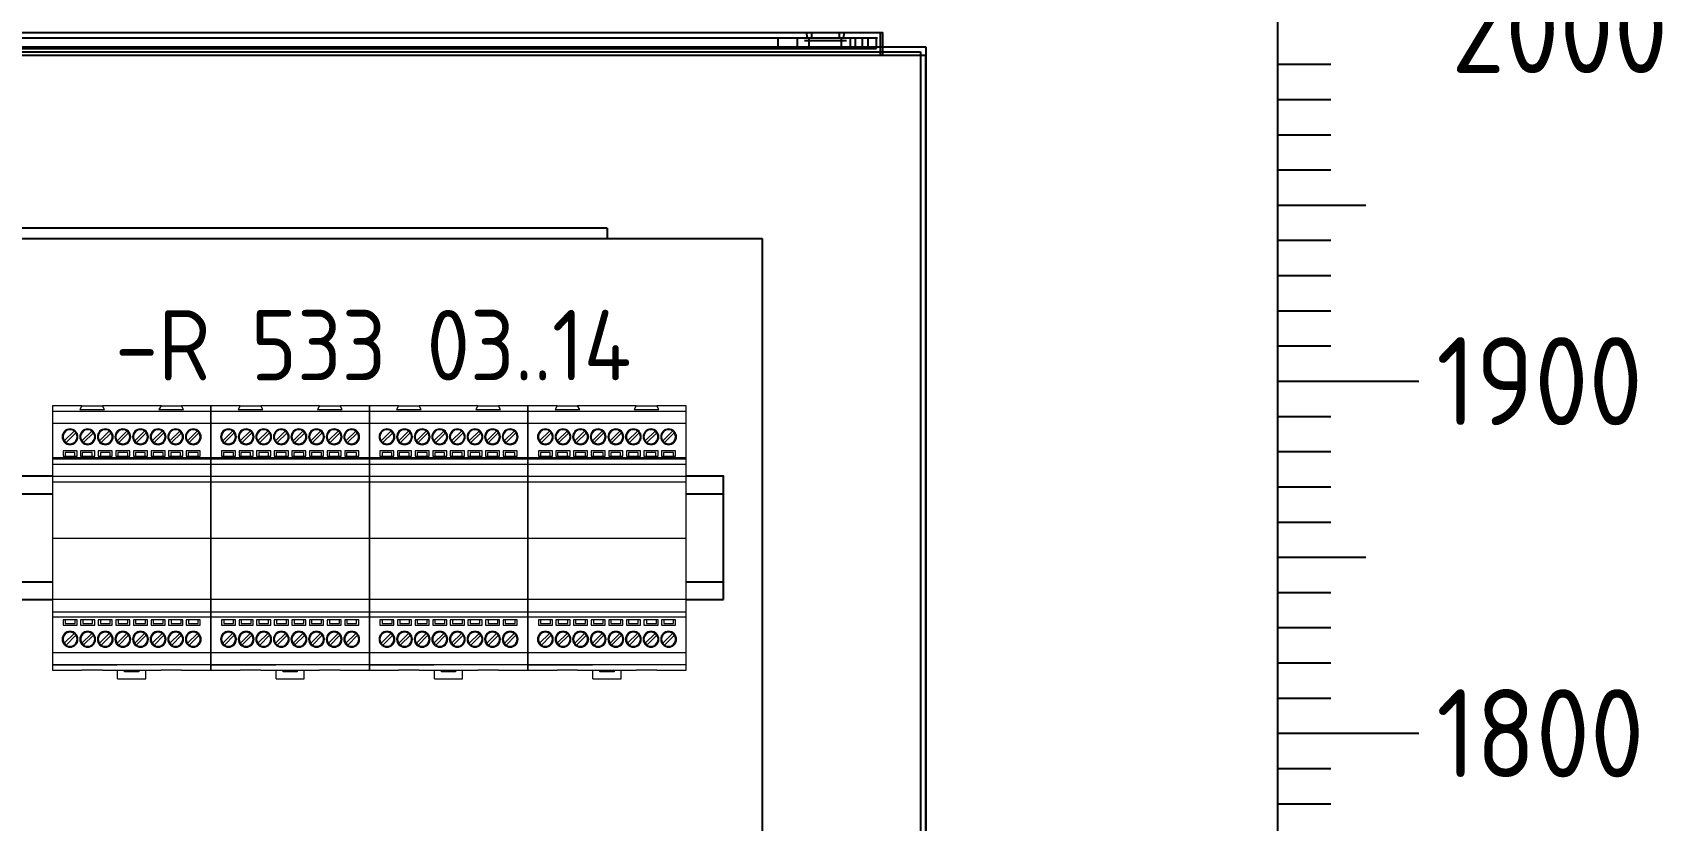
# Model space of a CAD drawing. Header units: millimetres. Extents: x 0 to 69574, y -5 to 41746.
# Drawn here: x 45974.3 to 46437.2, y 12544.2 to 12767.9 of the extents above; entities that cross this region are included whole.
import ezdxf
from ezdxf.enums import TextEntityAlignment as Align

# ---------------------------------------------------------------- set-up
doc = ezdxf.new("R2010")
doc.units = ezdxf.units.MM
doc.set_wipeout_variables(frame=1)
doc.layers.add('000-PI-Oprema', color=30, linetype='Continuous', lineweight=5)
for name, color, linetype in [('000-PI-ORMAR', 2, 'Continuous'), ('000-PI_TEXT', 7, 'Continuous'), ('004-PI-DIN Šina', 3, 'Continuous')]:
    doc.layers.add(name, color=color, linetype=linetype)
doc.styles.add('PI0', font='isocpeur.ttf', dxfattribs={"width": 0.9})

# ---------------------------------------------------------------- blocks, each defined once
blk = doc.blocks.new('*U468')
at = {"layer": '004-PI-DIN Šina'}
blk.add_lwpolyline([(280, -17.5), (280, 17.5), (0, 17.5), (0, -17.5)], close=True, dxfattribs=at)
for points in [[(0, 12.5), (280, 12.5)], [(0, -12.5), (280, -12.5)]]:
    blk.add_lwpolyline(points, dxfattribs=at)
blk = doc.blocks.new('montažnaa')
at = {"layer": '000-PI-ORMAR'}
for p, q in [((46823.64, 28812.4), (46612.64, 28812.4)), ((46568.64, 28809.4), (46867.64, 28809.4)), ((46867.64, 28809.4), (46867.64, 26919.4))]:
    blk.add_line(p, q, dxfattribs=at)
at = {"layer": '000-PI-ORMAR', "ltscale": 0.25}
blk.add_line((46823.64, 28812.4), (46823.64, 28809.4), dxfattribs=at)
blk = doc.blocks.new('Diode block- 8 - 2954882')
at = {"layer": '000-PI-Oprema'}
for p, q in [((38051.77, 30782.32), (38051.77, 30782.32)), ((38051.77, 30782.32), (38059.77, 30782.32)), ((38059.77, 30782.32), (38059.77, 30782.32))]:
    blk.add_line(p, q, dxfattribs=at)
blk.add_wipeout([(38033.27, 30859.82), (38078.27, 30859.82), (38078.27, 30784.82), (38033.27, 30784.82)]).dxf.layer = '000-PI-Oprema'
for p, q in [((38033.27, 30859.82), (38033.27, 30854.82)), ((38033.27, 30859.82), (38033.27, 30859.82)), ((38041.6, 30859.82), (38033.27, 30859.82)), ((38033.27, 30858.32), (38078.27, 30858.32)), ((38033.27, 30858.32), (38078.27, 30858.32)), ((38036.77, 30859.82), (38036.77, 30859.82)), ((38039.77, 30859.82), (38039.77, 30859.82)), ((38041.6, 30859.82), (38041.02, 30858.82)), ((38041.02, 30858.82), (38041.02, 30858.82)), ((38041.02, 30858.82), (38048.02, 30858.82)), ((38041.6, 30859.82), (38041.6, 30859.82)), ((38041.6, 30859.82), (38047.44, 30859.82)), ((38041.77, 30859.82), (38041.77, 30859.82)), ((38044.77, 30859.82), (38044.77, 30859.82)), ((38046.77, 30859.82), (38046.77, 30859.82)), ((38047.44, 30859.82), (38047.44, 30859.82)), ((38064.1, 30859.82), (38047.44, 30859.82)), ((38048.02, 30858.82), (38047.44, 30859.82)), ((38048.02, 30858.82), (38048.02, 30858.82)), ((38049.77, 30859.82), (38049.77, 30859.82)), ((38051.77, 30859.82), (38051.77, 30859.82)), ((38054.77, 30859.82), (38054.77, 30859.82)), ((38056.77, 30859.82), (38056.77, 30859.82)), ((38059.77, 30859.82), (38059.77, 30859.82)), ((38061.77, 30859.82), (38061.77, 30859.82)), ((38064.1, 30859.82), (38063.52, 30858.82)), ((38063.52, 30858.82), (38070.52, 30858.82)), ((38063.52, 30858.82), (38063.52, 30858.82)), ((38064.1, 30859.82), (38064.1, 30859.82)), ((38064.1, 30859.82), (38069.94, 30859.82)), ((38064.77, 30859.82), (38064.77, 30859.82)), ((38066.77, 30859.82), (38066.77, 30859.82)), ((38069.77, 30859.82), (38069.77, 30859.82)), ((38069.94, 30859.82), (38069.94, 30859.82)), ((38078.27, 30859.82), (38069.94, 30859.82)), ((38070.52, 30858.82), (38069.94, 30859.82)), ((38070.52, 30858.82), (38070.52, 30858.82)), ((38071.77, 30859.82), (38071.77, 30859.82)), ((38074.77, 30859.82), (38074.77, 30859.82)), ((38078.27, 30859.82), (38078.27, 30859.82)), ((38078.27, 30854.82), (38078.27, 30859.82)), ((38033.27, 30854.82), (38033.27, 30845.21)), ((38078.27, 30854.82), (38033.27, 30854.82)), ((38039.42, 30852.71), (38036.63, 30849.93)), ((38037.13, 30849.43), (38039.91, 30852.22)), ((38038.27, 30853.32), (38038.27, 30853.32)), ((38038.27, 30853.07), (38038.27, 30853.07)), ((38039.42, 30852.71), (38039.42, 30852.71)), ((38039.91, 30852.22), (38039.91, 30852.22)), ((38044.42, 30852.71), (38041.63, 30849.93)), ((38042.13, 30849.43), (38044.91, 30852.22)), ((38043.27, 30853.32), (38043.27, 30853.32)), ((38043.27, 30853.07), (38043.27, 30853.07)), ((38044.42, 30852.71), (38044.42, 30852.71)), ((38044.91, 30852.22), (38044.91, 30852.22)), ((38049.42, 30852.71), (38046.63, 30849.93)), ((38047.13, 30849.43), (38049.91, 30852.22)), ((38048.27, 30853.32), (38048.27, 30853.32)), ((38048.27, 30853.07), (38048.27, 30853.07)), ((38049.42, 30852.71), (38049.42, 30852.71)), ((38049.91, 30852.22), (38049.91, 30852.22)), ((38051.62, 30849.92), (38054.41, 30852.71)), ((38052.12, 30849.43), (38054.9, 30852.21)), ((38053.25, 30853.07), (38053.25, 30853.07)), ((38053.27, 30853.32), (38053.27, 30853.32)), ((38054.41, 30852.71), (38054.42, 30852.71)), ((38054.42, 30852.71), (38054.42, 30852.71)), ((38054.91, 30852.22), (38054.9, 30852.21)), ((38054.91, 30852.22), (38054.91, 30852.22)), ((38059.42, 30852.71), (38056.63, 30849.93)), ((38057.13, 30849.43), (38059.91, 30852.22)), ((38058.27, 30853.32), (38058.27, 30853.32)), ((38058.27, 30853.07), (38058.27, 30853.07)), ((38059.42, 30852.71), (38059.42, 30852.71)), ((38059.91, 30852.22), (38059.91, 30852.22)), ((38064.42, 30852.71), (38061.63, 30849.93)), ((38062.13, 30849.43), (38064.91, 30852.22)), ((38063.27, 30853.32), (38063.27, 30853.32)), ((38063.27, 30853.07), (38063.27, 30853.07)), ((38064.42, 30852.71), (38064.42, 30852.71)), ((38064.91, 30852.22), (38064.91, 30852.22)), ((38066.62, 30849.92), (38069.41, 30852.71)), ((38069.9, 30852.21), (38067.12, 30849.43)), ((38068.25, 30853.07), (38068.25, 30853.07)), ((38068.27, 30853.32), (38068.27, 30853.32)), ((38069.41, 30852.71), (38069.41, 30852.71)), ((38069.9, 30852.21), (38069.9, 30852.21)), ((38071.61, 30849.91), (38074.4, 30852.7)), ((38074.89, 30852.2), (38072.11, 30849.42)), ((38073.23, 30853.07), (38073.23, 30853.07)), ((38073.27, 30853.32), (38073.27, 30853.32)), ((38074.4, 30852.7), (38074.4, 30852.7)), ((38074.89, 30852.2), (38074.89, 30852.2)), ((38078.27, 30845.21), (38078.27, 30854.82)), ((38036.63, 30849.93), (38036.63, 30849.93)), ((38037.13, 30849.43), (38037.13, 30849.43)), ((38038.27, 30849.07), (38038.27, 30849.07)), ((38038.27, 30848.82), (38038.27, 30848.82)), ((38041.63, 30849.93), (38041.63, 30849.93)), ((38042.13, 30849.43), (38042.13, 30849.43)), ((38043.27, 30849.07), (38043.27, 30849.07)), ((38043.27, 30848.82), (38043.27, 30848.82)), ((38046.63, 30849.93), (38046.63, 30849.93)), ((38047.13, 30849.43), (38047.13, 30849.43)), ((38048.27, 30849.07), (38048.27, 30849.07)), ((38048.27, 30848.82), (38048.27, 30848.82)), ((38051.62, 30849.92), (38051.62, 30849.92)), ((38052.12, 30849.43), (38052.12, 30849.43)), ((38053.25, 30849.07), (38053.25, 30849.07)), ((38053.27, 30848.82), (38053.27, 30848.82)), ((38056.63, 30849.93), (38056.63, 30849.93)), ((38057.13, 30849.43), (38057.13, 30849.43)), ((38058.27, 30849.07), (38058.27, 30849.07)), ((38058.27, 30848.82), (38058.27, 30848.82)), ((38061.63, 30849.93), (38061.63, 30849.93)), ((38062.13, 30849.43), (38062.13, 30849.43)), ((38063.27, 30849.07), (38063.27, 30849.07)), ((38063.27, 30848.82), (38063.27, 30848.82)), ((38066.62, 30849.92), (38066.62, 30849.92)), ((38067.12, 30849.43), (38067.12, 30849.43)), ((38068.25, 30849.07), (38068.25, 30849.07)), ((38068.27, 30848.82), (38068.27, 30848.82)), ((38071.61, 30849.91), (38071.61, 30849.91)), ((38072.11, 30849.42), (38072.11, 30849.42)), ((38073.23, 30849.07), (38073.23, 30849.07)), ((38073.27, 30848.82), (38073.27, 30848.82)), ((38033.27, 30845.21), (38033.27, 30844.82)), ((38033.27, 30845.21), (38078.27, 30845.21)), ((38033.27, 30844.82), (38033.27, 30844.82)), ((38033.27, 30844.82), (38033.27, 30843.32)), ((38033.27, 30844.82), (38078.27, 30844.82)), ((38033.27, 30843.32), (38033.27, 30801.32)), ((38033.27, 30843.32), (38033.27, 30843.32)), ((38033.27, 30843.32), (38078.27, 30843.32)), ((38036.27, 30847.07), (38036.27, 30845.57)), ((38040.27, 30847.07), (38036.27, 30847.07)), ((38036.27, 30847.07), (38036.27, 30847.07)), ((38036.27, 30845.57), (38040.27, 30845.57)), ((38036.27, 30845.57), (38036.27, 30845.57)), ((38036.87, 30846.57), (38036.87, 30845.57)), ((38039.67, 30846.57), (38036.87, 30846.57)), ((38036.87, 30846.57), (38036.87, 30846.57)), ((38036.87, 30845.57), (38036.87, 30845.57)), ((38039.67, 30845.57), (38039.67, 30846.57)), ((38039.67, 30846.57), (38039.67, 30846.57)), ((38039.67, 30845.57), (38039.67, 30845.57)), ((38040.27, 30845.57), (38040.27, 30847.07)), ((38040.27, 30847.07), (38040.27, 30847.07)), ((38040.27, 30845.57), (38040.27, 30845.57)), ((38041.27, 30847.07), (38041.27, 30845.57)), ((38045.27, 30847.07), (38041.27, 30847.07)), ((38041.27, 30847.07), (38041.27, 30847.07)), ((38041.27, 30845.57), (38045.27, 30845.57)), ((38041.27, 30845.57), (38041.27, 30845.57)), ((38041.74, 30846.57), (38041.74, 30845.57)), ((38044.54, 30846.57), (38041.74, 30846.57)), ((38041.74, 30846.57), (38041.74, 30846.57)), ((38041.74, 30845.57), (38041.74, 30845.57)), ((38044.54, 30845.57), (38044.54, 30846.57)), ((38044.54, 30846.57), (38044.54, 30846.57)), ((38044.54, 30845.57), (38044.54, 30845.57)), ((38045.27, 30845.57), (38045.27, 30847.07)), ((38045.27, 30847.07), (38045.27, 30847.07)), ((38045.27, 30845.57), (38045.27, 30845.57)), ((38050.27, 30847.07), (38046.27, 30847.07)), ((38046.27, 30847.07), (38046.27, 30845.57)), ((38046.27, 30847.07), (38046.27, 30847.07)), ((38046.27, 30845.57), (38050.27, 30845.57)), ((38046.27, 30845.57), (38046.27, 30845.57)), ((38046.87, 30846.57), (38046.87, 30845.57)), ((38049.67, 30846.57), (38046.87, 30846.57)), ((38046.87, 30846.57), (38046.87, 30846.57)), ((38046.87, 30845.57), (38046.87, 30845.57)), ((38049.67, 30845.57), (38049.67, 30846.57)), ((38049.67, 30846.57), (38049.67, 30846.57)), ((38049.67, 30845.57), (38049.67, 30845.57)), ((38050.27, 30845.57), (38050.27, 30847.07)), ((38050.27, 30847.07), (38050.27, 30847.07)), ((38050.27, 30845.57), (38050.27, 30845.57)), ((38051.27, 30847.07), (38051.27, 30845.57)), ((38055.27, 30847.07), (38051.27, 30847.07)), ((38051.27, 30847.07), (38051.27, 30847.07)), ((38051.27, 30845.57), (38055.27, 30845.57)), ((38051.27, 30845.57), (38051.27, 30845.57)), ((38051.85, 30846.57), (38051.85, 30845.57)), ((38054.65, 30846.57), (38051.85, 30846.57)), ((38051.85, 30846.57), (38051.85, 30846.57)), ((38051.85, 30845.57), (38051.85, 30845.57)), ((38054.65, 30845.57), (38054.65, 30846.57)), ((38054.65, 30846.57), (38054.65, 30846.57)), ((38054.65, 30845.57), (38054.65, 30845.57)), ((38055.27, 30845.57), (38055.27, 30847.07)), ((38055.27, 30847.07), (38055.27, 30847.07)), ((38055.27, 30845.57), (38055.27, 30845.57)), ((38060.27, 30847.07), (38056.27, 30847.07)), ((38056.27, 30847.07), (38056.27, 30845.57)), ((38056.27, 30847.07), (38056.27, 30847.07)), ((38056.27, 30845.57), (38060.27, 30845.57)), ((38056.27, 30845.57), (38056.27, 30845.57)), ((38056.83, 30846.57), (38056.83, 30845.57)), ((38059.63, 30846.57), (38056.83, 30846.57)), ((38056.83, 30846.57), (38056.83, 30846.57)), ((38056.83, 30845.57), (38056.83, 30845.57)), ((38059.63, 30845.57), (38059.63, 30846.57)), ((38059.63, 30846.57), (38059.63, 30846.57)), ((38059.63, 30845.57), (38059.63, 30845.57)), ((38060.27, 30845.57), (38060.27, 30847.07)), ((38060.27, 30847.07), (38060.27, 30847.07)), ((38060.27, 30845.57), (38060.27, 30845.57)), ((38061.27, 30847.07), (38061.27, 30845.57)), ((38065.27, 30847.07), (38061.27, 30847.07)), ((38061.27, 30847.07), (38061.27, 30847.07)), ((38061.27, 30845.57), (38065.27, 30845.57)), ((38061.27, 30845.57), (38061.27, 30845.57)), ((38061.87, 30846.57), (38061.87, 30845.57)), ((38064.67, 30846.57), (38061.87, 30846.57)), ((38061.87, 30846.57), (38061.87, 30846.57)), ((38061.87, 30845.57), (38061.87, 30845.57)), ((38064.67, 30845.57), (38064.67, 30846.57)), ((38064.67, 30846.57), (38064.67, 30846.57)), ((38064.67, 30845.57), (38064.67, 30845.57)), ((38065.27, 30845.57), (38065.27, 30847.07)), ((38065.27, 30847.07), (38065.27, 30847.07)), ((38065.27, 30845.57), (38065.27, 30845.57)), ((38066.27, 30847.07), (38066.27, 30845.57)), ((38070.27, 30847.07), (38066.27, 30847.07)), ((38066.27, 30847.07), (38066.27, 30847.07)), ((38066.27, 30845.57), (38070.27, 30845.57)), ((38066.27, 30845.57), (38066.27, 30845.57)), ((38066.85, 30846.57), (38066.85, 30845.57)), ((38069.65, 30846.57), (38066.85, 30846.57)), ((38066.85, 30846.57), (38066.85, 30846.57)), ((38066.85, 30845.57), (38066.85, 30845.57)), ((38069.65, 30845.57), (38069.65, 30846.57)), ((38069.65, 30846.57), (38069.65, 30846.57)), ((38069.65, 30845.57), (38069.65, 30845.57)), ((38070.27, 30845.57), (38070.27, 30847.07)), ((38070.27, 30847.07), (38070.27, 30847.07)), ((38070.27, 30845.57), (38070.27, 30845.57)), ((38071.27, 30847.07), (38071.27, 30845.57)), ((38075.27, 30847.07), (38071.27, 30847.07)), ((38071.27, 30847.07), (38071.27, 30847.07)), ((38071.27, 30845.57), (38075.27, 30845.57)), ((38071.27, 30845.57), (38071.27, 30845.57)), ((38071.83, 30846.57), (38071.83, 30845.57)), ((38074.63, 30846.57), (38071.83, 30846.57)), ((38071.83, 30846.57), (38071.83, 30846.57)), ((38071.83, 30845.57), (38071.83, 30845.57)), ((38074.63, 30845.57), (38074.63, 30846.57)), ((38074.63, 30846.57), (38074.63, 30846.57)), ((38074.63, 30845.57), (38074.63, 30845.57)), ((38075.27, 30845.57), (38075.27, 30847.07)), ((38075.27, 30847.07), (38075.27, 30847.07)), ((38075.27, 30845.57), (38075.27, 30845.57)), ((38078.27, 30844.82), (38078.27, 30845.21)), ((38078.27, 30843.32), (38078.27, 30844.82)), ((38078.27, 30844.82), (38078.27, 30844.82)), ((38078.27, 30843.32), (38078.27, 30843.32)), ((38078.27, 30801.32), (38078.27, 30843.32)), ((38033.27, 30839.82), (38033.27, 30839.82)), ((38078.27, 30839.82), (38033.27, 30839.82)), ((38078.27, 30839.82), (38033.27, 30839.82)), ((38033.27, 30838.32), (38033.27, 30838.32)), ((38033.27, 30838.32), (38078.27, 30838.32)), ((38078.27, 30839.82), (38078.27, 30839.82)), ((38078.27, 30838.32), (38078.27, 30838.32)), ((38033.27, 30822.32), (38078.27, 30822.32)), ((38033.27, 30804.82), (38033.27, 30804.82)), ((38078.27, 30804.82), (38033.27, 30804.82)), ((38033.27, 30801.32), (38033.27, 30799.82)), ((38033.27, 30801.32), (38033.27, 30801.32)), ((38033.27, 30801.32), (38078.27, 30801.32)), ((38078.27, 30804.82), (38078.27, 30804.82)), ((38078.27, 30799.82), (38078.27, 30801.32)), ((38078.27, 30801.32), (38078.27, 30801.32)), ((38033.27, 30799.82), (38033.27, 30789.82)), ((38033.27, 30799.82), (38033.27, 30799.82)), ((38078.27, 30799.82), (38033.27, 30799.82)), ((38040.27, 30799.07), (38036.27, 30799.07)), ((38036.27, 30799.07), (38036.27, 30797.57)), ((38036.27, 30799.07), (38036.27, 30799.07)), ((38036.27, 30797.57), (38040.27, 30797.57)), ((38036.27, 30797.57), (38036.27, 30797.57)), ((38036.91, 30799.07), (38036.91, 30798.07)), ((38036.91, 30799.07), (38036.91, 30799.07)), ((38036.91, 30798.07), (38039.71, 30798.07)), ((38036.91, 30798.07), (38036.91, 30798.07)), ((38039.71, 30798.07), (38039.71, 30799.07)), ((38039.71, 30799.07), (38039.71, 30799.07)), ((38039.71, 30798.07), (38039.71, 30798.07)), ((38040.27, 30797.57), (38040.27, 30799.07)), ((38040.27, 30799.07), (38040.27, 30799.07)), ((38040.27, 30797.57), (38040.27, 30797.57)), ((38041.27, 30799.07), (38041.27, 30797.57)), ((38045.27, 30799.07), (38041.27, 30799.07)), ((38041.27, 30799.07), (38041.27, 30799.07)), ((38041.27, 30797.57), (38045.27, 30797.57)), ((38041.27, 30797.57), (38041.27, 30797.57)), ((38041.89, 30799.07), (38041.89, 30798.07)), ((38041.89, 30799.07), (38041.89, 30799.07)), ((38041.89, 30798.07), (38044.69, 30798.07)), ((38041.89, 30798.07), (38041.89, 30798.07)), ((38044.69, 30798.07), (38044.69, 30799.07)), ((38044.69, 30799.07), (38044.69, 30799.07)), ((38044.69, 30798.07), (38044.69, 30798.07)), ((38045.27, 30797.57), (38045.27, 30799.07)), ((38045.27, 30799.07), (38045.27, 30799.07)), ((38045.27, 30797.57), (38045.27, 30797.57)), ((38046.27, 30799.07), (38046.27, 30797.57)), ((38050.27, 30799.07), (38046.27, 30799.07)), ((38046.27, 30799.07), (38046.27, 30799.07)), ((38046.27, 30797.57), (38050.27, 30797.57)), ((38046.27, 30797.57), (38046.27, 30797.57)), ((38046.87, 30799.07), (38046.87, 30798.07)), ((38046.87, 30799.07), (38046.87, 30799.07)), ((38046.87, 30798.07), (38049.67, 30798.07)), ((38046.87, 30798.07), (38046.87, 30798.07)), ((38049.67, 30798.07), (38049.67, 30799.07)), ((38049.67, 30799.07), (38049.67, 30799.07)), ((38049.67, 30798.07), (38049.67, 30798.07)), ((38050.27, 30797.57), (38050.27, 30799.07)), ((38050.27, 30799.07), (38050.27, 30799.07)), ((38050.27, 30797.57), (38050.27, 30797.57)), ((38055.27, 30799.07), (38051.27, 30799.07)), ((38051.27, 30799.07), (38051.27, 30797.57)), ((38051.27, 30799.07), (38051.27, 30799.07)), ((38051.27, 30797.57), (38055.27, 30797.57)), ((38051.27, 30797.57), (38051.27, 30797.57)), ((38051.91, 30799.07), (38051.91, 30798.07)), ((38051.91, 30799.07), (38051.91, 30799.07)), ((38051.91, 30798.07), (38054.71, 30798.07)), ((38051.91, 30798.07), (38051.91, 30798.07)), ((38054.71, 30798.07), (38054.71, 30799.07)), ((38054.71, 30799.07), (38054.71, 30799.07)), ((38054.71, 30798.07), (38054.71, 30798.07)), ((38055.27, 30797.57), (38055.27, 30799.07)), ((38055.27, 30799.07), (38055.27, 30799.07)), ((38055.27, 30797.57), (38055.27, 30797.57)), ((38056.27, 30799.07), (38056.27, 30797.57)), ((38060.27, 30799.07), (38056.27, 30799.07)), ((38056.27, 30799.07), (38056.27, 30799.07)), ((38056.27, 30797.57), (38060.27, 30797.57)), ((38056.27, 30797.57), (38056.27, 30797.57)), ((38056.89, 30799.07), (38056.89, 30798.07)), ((38056.89, 30799.07), (38056.89, 30799.07)), ((38056.89, 30798.07), (38059.69, 30798.07)), ((38056.89, 30798.07), (38056.89, 30798.07)), ((38059.69, 30798.07), (38059.69, 30799.07)), ((38059.69, 30799.07), (38059.69, 30799.07)), ((38059.69, 30798.07), (38059.69, 30798.07)), ((38060.27, 30797.57), (38060.27, 30799.07)), ((38060.27, 30799.07), (38060.27, 30799.07)), ((38060.27, 30797.57), (38060.27, 30797.57)), ((38061.27, 30799.07), (38061.27, 30797.57)), ((38065.27, 30799.07), (38061.27, 30799.07)), ((38061.27, 30799.07), (38061.27, 30799.07)), ((38061.27, 30797.57), (38065.27, 30797.57)), ((38061.27, 30797.57), (38061.27, 30797.57)), ((38061.87, 30799.07), (38061.87, 30798.07)), ((38061.87, 30799.07), (38061.87, 30799.07)), ((38061.87, 30798.07), (38064.67, 30798.07)), ((38061.87, 30798.07), (38061.87, 30798.07)), ((38064.67, 30798.07), (38064.67, 30799.07)), ((38064.67, 30799.07), (38064.67, 30799.07)), ((38064.67, 30798.07), (38064.67, 30798.07)), ((38065.27, 30797.57), (38065.27, 30799.07)), ((38065.27, 30799.07), (38065.27, 30799.07)), ((38065.27, 30797.57), (38065.27, 30797.57)), ((38066.27, 30799.07), (38066.27, 30797.57)), ((38070.27, 30799.07), (38066.27, 30799.07)), ((38066.27, 30799.07), (38066.27, 30799.07)), ((38066.27, 30797.57), (38070.27, 30797.57)), ((38066.27, 30797.57), (38066.27, 30797.57)), ((38067, 30799.07), (38067, 30798.07)), ((38067, 30799.07), (38067, 30799.07)), ((38067, 30798.07), (38069.8, 30798.07)), ((38067, 30798.07), (38067, 30798.07)), ((38069.8, 30798.07), (38069.8, 30799.07)), ((38069.8, 30799.07), (38069.8, 30799.07)), ((38069.8, 30798.07), (38069.8, 30798.07)), ((38070.27, 30797.57), (38070.27, 30799.07)), ((38070.27, 30799.07), (38070.27, 30799.07)), ((38070.27, 30797.57), (38070.27, 30797.57)), ((38071.27, 30799.07), (38071.27, 30797.57)), ((38075.27, 30799.07), (38071.27, 30799.07)), ((38071.27, 30799.07), (38071.27, 30799.07)), ((38071.27, 30797.57), (38075.27, 30797.57)), ((38071.27, 30797.57), (38071.27, 30797.57)), ((38071.87, 30799.07), (38071.87, 30798.07)), ((38071.87, 30799.07), (38071.87, 30799.07)), ((38071.87, 30798.07), (38074.67, 30798.07)), ((38071.87, 30798.07), (38071.87, 30798.07)), ((38074.67, 30798.07), (38074.67, 30799.07)), ((38074.67, 30799.07), (38074.67, 30799.07)), ((38074.67, 30798.07), (38074.67, 30798.07)), ((38075.27, 30797.57), (38075.27, 30799.07)), ((38075.27, 30799.07), (38075.27, 30799.07)), ((38075.27, 30797.57), (38075.27, 30797.57)), ((38078.27, 30789.82), (38078.27, 30799.82)), ((38078.27, 30799.82), (38078.27, 30799.82)), ((38039.42, 30795.21), (38036.63, 30792.43)), ((38036.63, 30792.43), (38036.63, 30792.43)), ((38037.13, 30791.93), (38039.91, 30794.72)), ((38037.13, 30791.93), (38037.13, 30791.93)), ((38038.27, 30795.82), (38038.27, 30795.82)), ((38038.27, 30795.57), (38038.27, 30795.57)), ((38039.42, 30795.21), (38039.42, 30795.21)), ((38039.91, 30794.72), (38039.91, 30794.72)), ((38041.64, 30792.44), (38044.42, 30795.22)), ((38041.64, 30792.44), (38041.64, 30792.44)), ((38044.92, 30794.73), (38042.13, 30791.94)), ((38042.13, 30791.94), (38042.13, 30791.94)), ((38043.27, 30795.82), (38043.27, 30795.82)), ((38043.29, 30795.57), (38043.29, 30795.57)), ((38044.42, 30795.22), (38044.42, 30795.22)), ((38044.92, 30794.73), (38044.92, 30794.73)), ((38049.42, 30795.21), (38046.63, 30792.43)), ((38046.63, 30792.43), (38046.63, 30792.43)), ((38047.13, 30791.93), (38049.91, 30794.72)), ((38047.13, 30791.93), (38047.13, 30791.93)), ((38048.27, 30795.82), (38048.27, 30795.82)), ((38048.27, 30795.57), (38048.27, 30795.57)), ((38049.42, 30795.21), (38049.42, 30795.21)), ((38049.91, 30794.72), (38049.91, 30794.72)), ((38054.42, 30795.21), (38051.63, 30792.43)), ((38051.63, 30792.43), (38051.63, 30792.43)), ((38052.13, 30791.93), (38054.91, 30794.72)), ((38052.13, 30791.93), (38052.13, 30791.93)), ((38053.27, 30795.82), (38053.27, 30795.82)), ((38053.27, 30795.57), (38053.27, 30795.57)), ((38054.42, 30795.21), (38054.42, 30795.21)), ((38054.91, 30794.72), (38054.91, 30794.72)), ((38056.64, 30792.44), (38059.42, 30795.22)), ((38056.64, 30792.44), (38056.64, 30792.44)), ((38059.92, 30794.73), (38057.13, 30791.94)), ((38057.13, 30791.94), (38057.13, 30791.94)), ((38058.27, 30795.82), (38058.27, 30795.82)), ((38058.29, 30795.57), (38058.29, 30795.57)), ((38059.42, 30795.22), (38059.42, 30795.22)), ((38059.92, 30794.73), (38059.92, 30794.73)), ((38064.42, 30795.21), (38061.63, 30792.43)), ((38061.63, 30792.43), (38061.63, 30792.43)), ((38062.13, 30791.93), (38064.91, 30794.72)), ((38062.13, 30791.93), (38062.13, 30791.93)), ((38063.27, 30795.82), (38063.27, 30795.82)), ((38063.27, 30795.57), (38063.27, 30795.57)), ((38064.42, 30795.21), (38064.42, 30795.21)), ((38064.91, 30794.72), (38064.91, 30794.72)), ((38069.42, 30795.21), (38066.63, 30792.43)), ((38066.63, 30792.43), (38066.63, 30792.43)), ((38067.13, 30791.93), (38069.91, 30794.72)), ((38067.13, 30791.93), (38067.13, 30791.93)), ((38068.27, 30795.82), (38068.27, 30795.82)), ((38068.27, 30795.57), (38068.27, 30795.57)), ((38069.42, 30795.21), (38069.42, 30795.21)), ((38069.91, 30794.72), (38069.91, 30794.72)), ((38074.42, 30795.21), (38071.63, 30792.43)), ((38071.63, 30792.43), (38071.63, 30792.43)), ((38072.13, 30791.93), (38074.91, 30794.72)), ((38072.13, 30791.93), (38072.13, 30791.93)), ((38073.27, 30795.82), (38073.27, 30795.82)), ((38073.27, 30795.57), (38073.27, 30795.57)), ((38074.42, 30795.21), (38074.42, 30795.21)), ((38074.91, 30794.72), (38074.91, 30794.72)), ((38033.27, 30789.82), (38033.27, 30784.82)), ((38033.27, 30789.82), (38078.27, 30789.82)), ((38038.27, 30791.57), (38038.27, 30791.57)), ((38038.27, 30791.32), (38038.27, 30791.32)), ((38043.27, 30791.32), (38043.27, 30791.32)), ((38043.29, 30791.57), (38043.29, 30791.57)), ((38048.27, 30791.57), (38048.27, 30791.57)), ((38048.27, 30791.32), (38048.27, 30791.32)), ((38053.27, 30791.57), (38053.27, 30791.57)), ((38053.27, 30791.32), (38053.27, 30791.32)), ((38058.27, 30791.32), (38058.27, 30791.32)), ((38058.29, 30791.57), (38058.29, 30791.57)), ((38063.27, 30791.57), (38063.27, 30791.57)), ((38063.27, 30791.32), (38063.27, 30791.32)), ((38068.27, 30791.57), (38068.27, 30791.57)), ((38068.27, 30791.32), (38068.27, 30791.32)), ((38073.27, 30791.57), (38073.27, 30791.57)), ((38073.27, 30791.32), (38073.27, 30791.32)), ((38078.27, 30784.82), (38078.27, 30789.82)), ((38051.67, 30786.32), (38033.27, 30786.32)), ((38033.27, 30786.32), (38051.67, 30786.32)), ((38033.27, 30784.82), (38033.27, 30784.82)), ((38033.27, 30784.82), (38041.6, 30784.82)), ((38036.77, 30784.82), (38036.77, 30784.82)), ((38039.77, 30784.82), (38039.77, 30784.82)), ((38047.44, 30784.82), (38041.6, 30784.82)), ((38041.6, 30784.82), (38041.6, 30784.82)), ((38041.77, 30784.82), (38041.77, 30784.82)), ((38044.77, 30784.82), (38044.77, 30784.82)), ((38046.77, 30784.82), (38046.77, 30784.82)), ((38047.44, 30784.82), (38064.1, 30784.82)), ((38047.44, 30784.82), (38047.44, 30784.82)), ((38049.77, 30784.82), (38049.77, 30784.82)), ((38078.27, 30786.32), (38051.67, 30786.32)), ((38051.67, 30784.82), (38051.67, 30784.82)), ((38051.77, 30784.82), (38051.77, 30784.82)), ((38051.77, 30782.32), (38051.77, 30784.82)), ((38053.77, 30784.32), (38053.77, 30784.82)), ((38057.77, 30784.32), (38053.77, 30784.32)), ((38053.77, 30784.32), (38053.77, 30784.32)), ((38054.77, 30784.82), (38054.77, 30784.82)), ((38056.77, 30784.82), (38056.77, 30784.82)), ((38057.77, 30784.82), (38057.77, 30784.32)), ((38057.77, 30784.32), (38057.77, 30784.32)), ((38059.77, 30784.82), (38059.77, 30784.82)), ((38059.77, 30782.32), (38059.77, 30784.82)), ((38078.27, 30786.32), (38059.87, 30786.32)), ((38059.87, 30784.82), (38059.87, 30784.82)), ((38061.77, 30784.82), (38061.77, 30784.82)), ((38069.94, 30784.82), (38064.1, 30784.82)), ((38064.1, 30784.82), (38064.1, 30784.82)), ((38064.77, 30784.82), (38064.77, 30784.82)), ((38066.77, 30784.82), (38066.77, 30784.82)), ((38069.77, 30784.82), (38069.77, 30784.82)), ((38069.94, 30784.82), (38078.27, 30784.82)), ((38069.94, 30784.82), (38069.94, 30784.82)), ((38071.77, 30784.82), (38071.77, 30784.82)), ((38074.77, 30784.82), (38074.77, 30784.82)), ((38078.27, 30784.82), (38078.27, 30784.82))]:
    blk.add_line(p, q, dxfattribs=at)
for centre, radius, start, end in [((38038.27, 30851.07), 2.25, 90, 270), ((38038.27, 30851.07), 2, 90, 270), ((38038.27, 30851.07), 2.25, 270, 90), ((38038.27, 30851.07), 2, 270, 90), ((38043.27, 30851.07), 2.25, 90, 270), ((38043.27, 30851.07), 2, 90, 270), ((38043.27, 30851.07), 2.25, 270, 90), ((38043.27, 30851.07), 2, 270, 90), ((38048.27, 30851.07), 2.25, 90, 270), ((38048.27, 30851.07), 2, 90, 270), ((38048.27, 30851.07), 2.25, 270, 90), ((38048.27, 30851.07), 2, 270, 90), ((38053.27, 30851.07), 2.25, 90, 270), ((38053.25, 30851.07), 2, 90, 270), ((38053.25, 30851.07), 2, 270, 90), ((38053.27, 30851.07), 2.25, 270, 90), ((38053.27, 30851.07), 2, 34.9214, 55.0787), ((38058.27, 30851.07), 2.25, 90, 270), ((38058.27, 30851.07), 2, 90, 270), ((38058.27, 30851.07), 2.25, 270, 90), ((38058.27, 30851.07), 2, 270, 90), ((38063.27, 30851.07), 2.25, 90, 270), ((38063.27, 30851.07), 2, 90, 270), ((38063.27, 30851.07), 2.25, 270, 90), ((38063.27, 30851.07), 2, 270, 90), ((38068.27, 30851.07), 2.25, 90, 270), ((38068.25, 30851.07), 2, 90, 270), ((38068.25, 30851.07), 2, 270, 90), ((38068.27, 30851.07), 2.25, 270, 90), ((38073.27, 30851.07), 2.25, 90, 270), ((38073.23, 30851.07), 2, 90, 270), ((38073.23, 30851.07), 2, 270, 90), ((38073.27, 30851.07), 2.25, 270, 90), ((38038.27, 30793.57), 2.25, 90, 270), ((38038.27, 30793.57), 2, 90, 270), ((38038.27, 30793.57), 2.25, 270, 90), ((38038.27, 30793.57), 2, 270, 90), ((38043.27, 30793.57), 2.25, 90, 270), ((38043.29, 30793.57), 2, 90, 270), ((38043.27, 30793.57), 2.25, 270, 90), ((38043.29, 30793.57), 2, 270, 90), ((38048.27, 30793.57), 2.25, 90, 270), ((38048.27, 30793.57), 2, 90, 270), ((38048.27, 30793.57), 2.25, 270, 90), ((38048.27, 30793.57), 2, 270, 90), ((38053.27, 30793.57), 2.25, 90, 270), ((38053.27, 30793.57), 2, 90, 270), ((38053.27, 30793.57), 2.25, 270, 90), ((38053.27, 30793.57), 2, 270, 90), ((38058.27, 30793.57), 2.25, 90, 270), ((38058.29, 30793.57), 2, 90, 270), ((38058.27, 30793.57), 2.25, 270, 90), ((38058.29, 30793.57), 2, 270, 90), ((38063.27, 30793.57), 2.25, 90, 270), ((38063.27, 30793.57), 2, 90, 270), ((38063.27, 30793.57), 2.25, 270, 90), ((38063.27, 30793.57), 2, 270, 90), ((38068.27, 30793.57), 2.25, 90, 270), ((38068.27, 30793.57), 2, 90, 270), ((38068.27, 30793.57), 2.25, 270, 90), ((38068.27, 30793.57), 2, 270, 90), ((38073.27, 30793.57), 2.25, 90, 270), ((38073.27, 30793.57), 2, 90, 270), ((38073.27, 30793.57), 2.25, 270, 90), ((38073.27, 30793.57), 2, 270, 90)]:
    blk.add_arc(centre, radius, start, end, dxfattribs=at)
blk = doc.blocks.new('skala_2300')
for p, q in [((0, 1400), (0, 2300)), ((0, 1990), (15, 1990)), ((0, 1980), (15, 1980)), ((0, 1970), (15, 1970)), ((0, 1960), (15, 1960)), ((0, 1950), (25, 1950)), ((0, 1940), (15, 1940)), ((0, 1930), (15, 1930)), ((0, 1920), (15, 1920)), ((0, 1910), (15, 1910)), ((0, 1900), (40, 1900)), ((0, 1890), (15, 1890)), ((0, 1880), (15, 1880)), ((0, 1870), (15, 1870)), ((0, 1860), (15, 1860)), ((0, 1850), (25, 1850)), ((0, 1840), (15, 1840)), ((0, 1830), (15, 1830)), ((0, 1820), (15, 1820)), ((0, 1810), (15, 1810)), ((0, 1800), (40, 1800)), ((0, 1790), (15, 1790)), ((0, 1780), (15, 1780))]:
    blk.add_line(p, q)
at = {"style": 'PI0', "width": 0.9}
for s, p in [('2000', (49.19, 2000)), ('1900', (44.97, 1900)), ('1800', (44.97, 1800))]:
    blk.add_text(s, height=25, dxfattribs=at).set_placement(p, align=Align.MIDDLE_LEFT)

msp = doc.modelspace()

# ---------------------------------------------------------------- linework, layer by layer
at = {"layer": '000-PI-ORMAR'}
for p, q in [((45848.233, 12767.904), (46215.733, 12767.904)), ((46194.382, 12766.404), (46194.076, 12767.904)), ((46194.382, 12766.404), (46194.076, 12767.904)), ((46195.483, 12767.904), (46195.483, 12766.404)), ((46203.483, 12766.404), (46203.483, 12767.904)), ((46204.583, 12766.404), (46204.89, 12767.904)), ((46204.583, 12766.404), (46204.89, 12767.904)), ((46214.983, 12767.904), (46214.983, 12761.904)), ((46215.733, 12761.404), (46215.733, 12767.904)), ((45848.233, 12763.904), (46215.733, 12763.904)), ((45848.233, 12762.404), (46215.733, 12762.404)), ((45849.733, 12766.404), (46214.233, 12766.404)), ((45849.983, 12763.404), (46213.983, 12763.404)), ((46186.066, 12763.404), (46186.066, 12766.404)), ((46191.542, 12763.404), (46191.542, 12766.404)), ((46205.483, 12765.554), (46193.483, 12765.554)), ((46205.483, 12765.554), (46193.483, 12765.554)), ((46194.828, 12763.404), (46194.828, 12766.404)), ((46203.983, 12763.404), (46203.983, 12766.404)), ((46206.595, 12763.404), (46206.595, 12766.404)), ((46207.983, 12763.404), (46207.983, 12766.404)), ((46209.983, 12763.404), (46209.983, 12766.404)), ((46211.615, 12763.404), (46211.615, 12766.404)), ((46213.983, 12763.404), (46213.983, 12766.404)), ((46215.733, 12763.904), (46227.983, 12763.904)), ((46215.733, 12762.404), (46226.483, 12762.404)), ((46226.483, 12762.404), (46226.483, 12761.404)), ((46227.983, 12763.904), (46227.983, 12761.404)), ((46191.483, 12761.404), (45258.483, 12761.404)), ((46227.995, 12761.404), (45835.995, 12761.404)), ((46214.983, 12761.404), (46191.483, 12761.404)), ((46214.983, 12761.904), (46214.983, 12761.404)), ((46226.483, 12761.404), (46226.483, 10776.904)), ((46227.983, 12761.404), (46227.983, 10776.904)), ((46227.995, 10776.904), (46227.995, 12761.404))]:
    msp.add_line(p, q, dxfattribs=at)

# ---------------------------------------------------------------- block references
for name, p in [('skala_2300', (46327.983, 10768.904)), ('*U468', (45890.52, 12624.404))]:
    msp.add_blockref(name, p)
at = {"layer": '000-PI-Oprema'}
msp.add_blockref('montažnaa', (-686.158, -16100), dxfattribs=at)

# ---------------------------------------------------------------- texts
at = {"layer": '000-PI_TEXT', "color": 0, "style": 'PI0', "width": 0.9}
msp.add_text('-R 533 03..14', height=20, dxfattribs=at).set_placement((46071.02, 12679.161), align=Align.MIDDLE)

# ---------------------------------------------------------------- next in the draw order: block references
at = {"layer": '000-PI-Oprema'}
msp.add_blockref('Diode block- 8 - 2954882', (7946.653, -18197.968), dxfattribs=at)

# ---------------------------------------------------------------- next in the draw order: block references
msp.add_blockref('Diode block- 8 - 2954882', (7991.653, -18197.968), dxfattribs=at)

# ---------------------------------------------------------------- next in the draw order: block references
msp.add_blockref('Diode block- 8 - 2954882', (8036.653, -18197.968), dxfattribs=at)

# ---------------------------------------------------------------- next in the draw order: block references
msp.add_blockref('Diode block- 8 - 2954882', (8081.653, -18197.968), dxfattribs=at)

doc.saveas('drawing.dxf')
